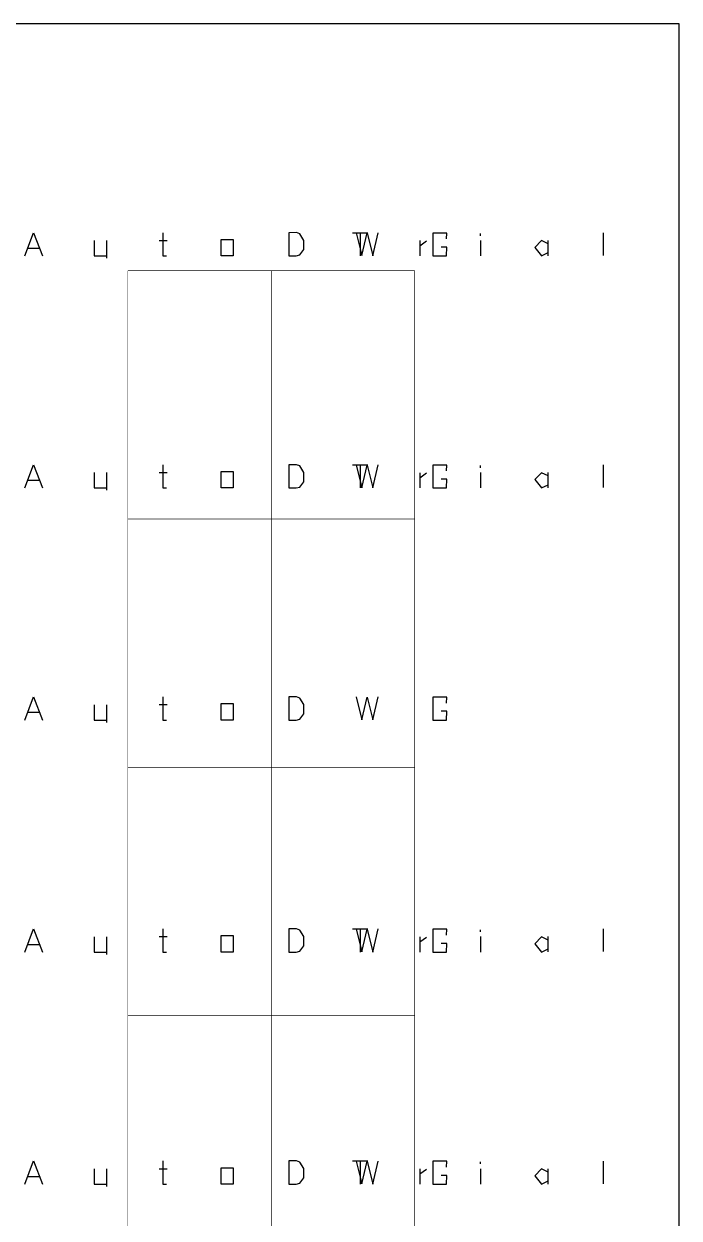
# Model space of a CAD drawing. Extents: x 0 to 595, y -1 to 841.
# Drawn here: x 475.8 to 594.7, y 624.8 to 841.4 of the extents above; entities that cross this region are included whole.
import ezdxf

# ---------------------------------------------------------------- set-up
doc = ezdxf.new("R2010")
doc.units = 0
doc.header["$MEASUREMENT"] = 0
doc.header["$XCLIPFRAME"] = 2
for name, color, linetype in [('at_Entity', 7, 'Continuous'), ('at_Rect', 7, 'Continuous'), ('at_Solid', 7, 'Continuous'), ('at_Text', 7, 'Continuous')]:
    doc.layers.add(name, color=color, linetype=linetype)
picture_1 = doc.add_image_def('image1.jpg', size_in_pixel=(1446, 2048))

msp = doc.modelspace()

# ---------------------------------------------------------------- linework, layer by layer
at = {"color": 28}
for p, q in [((475.98, 799.28), (477.59, 803.48)), ((477.59, 803.48), (479.19, 799.28)), ((501.02, 803.48), (501.02, 799.28)), ((523.87, 803.48), (523.86, 799.28)), ((525.25, 803.5), (523.87, 803.48)), ((525.88, 803.27), (525.25, 803.5)), ((536.11, 803.46), (537.11, 799.33)), ((537.11, 799.33), (538.1, 803.44)), ((538.1, 803.44), (539.1, 799.28)), ((539.1, 799.28), (540.1, 803.46)), ((552.54, 803.42), (550, 803.42)), ((550, 803.42), (550, 799.28)), ((552.51, 802.36), (552.54, 803.42)), ((488.6, 802.06), (488.6, 799.28)), ((490.81, 802.06), (490.81, 798.86)), ((500.4, 802.08), (501.83, 802.08)), ((511.63, 802.26), (513.8, 802.26)), ((511.63, 799.28), (511.63, 802.26)), ((513.8, 802.26), (513.8, 799.28)), ((526.61, 802.09), (525.88, 803.27)), ((526.59, 800.42), (526.61, 802.09)), ((476.57, 800.68), (478.58, 800.68)), ((488.6, 799.28), (490.81, 799.28)), ((501.02, 799.28), (501.68, 799.28)), ((513.8, 799.28), (511.63, 799.28)), ((523.86, 799.28), (525.22, 799.28)), ((525.22, 799.28), (525.86, 799.45)), ((525.86, 799.45), (526.59, 800.42)), ((550, 799.28), (552.51, 799.28)), ((552.54, 800.85), (551.53, 800.85)), ((552.51, 799.28), (552.54, 800.85)), ((475.98, 673.04), (477.59, 677.25)), ((477.59, 677.25), (479.19, 673.04)), ((488.6, 675.83), (488.6, 673.04)), ((490.81, 675.83), (490.81, 672.62)), ((500.4, 675.84), (501.83, 675.84)), ((501.02, 677.25), (501.02, 673.04)), ((511.63, 676.03), (513.8, 676.03)), ((511.63, 673.04), (511.63, 676.03)), ((513.8, 676.03), (513.8, 673.04)), ((523.87, 677.25), (523.86, 673.04)), ((525.25, 677.27), (523.87, 677.25)), ((525.88, 677.04), (525.25, 677.27)), ((526.61, 675.86), (525.88, 677.04)), ((526.59, 674.19), (526.61, 675.86)), ((536.11, 677.23), (537.11, 673.1)), ((537.11, 673.1), (538.1, 677.21)), ((538.1, 677.21), (539.1, 673.05)), ((539.1, 673.05), (540.1, 677.23)), ((552.54, 677.19), (550, 677.19)), ((550, 677.19), (550, 673.04)), ((552.51, 676.12), (552.54, 677.19)), ((476.57, 674.44), (478.58, 674.44)), ((525.86, 673.21), (526.59, 674.19)), ((552.54, 674.62), (551.53, 674.62)), ((552.51, 673.04), (552.54, 674.62)), ((488.6, 673.04), (490.81, 673.04)), ((501.02, 673.04), (501.68, 673.04)), ((513.8, 673.04), (511.63, 673.04)), ((523.86, 673.04), (525.22, 673.04)), ((525.22, 673.04), (525.86, 673.21)), ((550, 673.04), (552.51, 673.04))]:
    msp.add_line(p, q, dxfattribs=at)
at = {"layer": 'at_Entity', "color": 28}
for p, q in [((535.45, 761.41), (538.23, 761.41)), ((536.83, 761.41), (536.83, 757.2)), ((558.68, 760.88), (558.68, 761.25)), ((580.92, 761.39), (580.91, 757.28)), ((547.64, 759.97), (547.64, 757.2)), ((547.67, 759.04), (548.85, 759.93)), ((558.67, 759.99), (558.67, 757.2)), ((569.74, 759.97), (568.48, 758.72)), ((568.48, 758.72), (569.71, 757.2)), ((570.91, 759.38), (569.74, 759.97)), ((570.89, 759.99), (570.89, 757.22)), ((569.71, 757.2), (570.91, 757.8)), ((535.45, 635.17), (538.23, 635.17)), ((536.83, 635.17), (536.83, 630.97)), ((558.68, 634.64), (558.68, 635.02)), ((580.92, 635.16), (580.91, 631.05)), ((547.64, 633.74), (547.64, 630.97)), ((547.67, 632.81), (548.85, 633.7)), ((558.67, 633.76), (558.67, 630.97)), ((569.74, 633.74), (568.48, 632.48)), ((568.48, 632.48), (569.71, 630.97)), ((570.91, 633.15), (569.74, 633.74)), ((570.89, 633.76), (570.89, 630.99)), ((569.71, 630.97), (570.91, 631.57))]:
    msp.add_line(p, q, dxfattribs=at)
at = {"layer": 'at_Entity', "color": 7}
for points in [[(494.7, 796.61, 0.0822, 0.0822, 0), (494.7, 751.58, 0.0822, 0.0822, 0)], [(494.7, 796.61, 0.0822, 0.0822, 0), (494.7, 751.58, 0.0822, 0.0822, 0)], [(494.7, 796.61, 0.0822, 0.0822, 0), (494.7, 751.58, 0.0822, 0.0822, 0)], [(494.7, 796.61, 0.0822, 0.0822, 0), (494.7, 751.58, 0.0822, 0.0822, 0)], [(494.7, 796.61, 0.0822, 0.0822, 0), (494.7, 751.58, 0.0822, 0.0822, 0)], [(494.7, 796.61, 0.0822, 0.0822, 0), (494.7, 751.58, 0.0822, 0.0822, 0)], [(494.7, 796.61, 0.0822, 0.0822, 0), (494.7, 751.58, 0.0822, 0.0822, 0)], [(494.7, 796.61, 0.0822, 0.0822, 0), (494.7, 751.58, 0.0822, 0.0822, 0)], [(494.7, 796.61, 0.0822, 0.0822, 0), (494.7, 751.58, 0.0822, 0.0822, 0)], [(494.7, 796.61, 0.0822, 0.0822, 0), (494.7, 751.58, 0.0822, 0.0822, 0)], [(494.7, 796.61, 0.0822, 0.0822, 0), (494.7, 751.58, 0.0822, 0.0822, 0)], [(494.7, 796.61, 0.0822, 0.0822, 0), (494.7, 751.58, 0.0822, 0.0822, 0)], [(494.7, 796.61, 0.0822, 0.0822, 0), (494.7, 751.58, 0.0822, 0.0822, 0)], [(520.71, 796.61, 0.0822, 0.0822, 0), (494.7, 796.61, 0.0822, 0.0822, 0)], [(520.71, 751.58, 0.0822, 0.0822, 0), (520.71, 796.61, 0.0822, 0.0822, 0)], [(520.71, 796.61, 0.0822, 0.0822, 0), (520.71, 751.58, 0.0822, 0.0822, 0)], [(546.72, 796.61, 0.0822, 0.0822, 0), (520.71, 796.61, 0.0822, 0.0822, 0)], [(546.72, 751.58, 0.0822, 0.0822, 0), (546.72, 796.61, 0.0822, 0.0822, 0)], [(494.7, 751.6, 0.0822, 0.0822, 0), (494.7, 706.55, 0.0822, 0.0822, 0)], [(520.71, 751.6, 0.0822, 0.0822, 0), (494.7, 751.6, 0.0822, 0.0822, 0)], [(494.7, 751.58, 0.0822, 0.0822, 0), (520.71, 751.58, 0.0822, 0.0822, 0)], [(520.71, 706.55, 0.0822, 0.0822, 0), (520.71, 751.6, 0.0822, 0.0822, 0)], [(520.71, 751.6, 0.0822, 0.0822, 0), (520.71, 706.55, 0.0822, 0.0822, 0)], [(546.72, 751.6, 0.0822, 0.0822, 0), (520.71, 751.6, 0.0822, 0.0822, 0)], [(520.71, 751.58, 0.0822, 0.0822, 0), (546.72, 751.58, 0.0822, 0.0822, 0)], [(546.72, 706.55, 0.0822, 0.0822, 0), (546.72, 751.6, 0.0822, 0.0822, 0)], [(494.7, 706.55, 0.0822, 0.0822, 0), (520.71, 706.55, 0.0822, 0.0822, 0)], [(494.7, 706.55, 0.0822, 0.0822, 0), (494.7, 661.52, 0.0822, 0.0822, 0)], [(520.71, 706.55, 0.0822, 0.0822, 0), (494.7, 706.55, 0.0822, 0.0822, 0)], [(520.71, 661.52, 0.0822, 0.0822, 0), (520.71, 706.55, 0.0822, 0.0822, 0)], [(520.71, 706.55, 0.0822, 0.0822, 0), (546.72, 706.55, 0.0822, 0.0822, 0)], [(520.71, 706.55, 0.0822, 0.0822, 0), (520.71, 661.52, 0.0822, 0.0822, 0)], [(546.72, 706.55, 0.0822, 0.0822, 0), (520.71, 706.55, 0.0822, 0.0822, 0)], [(546.72, 661.52, 0.0822, 0.0822, 0), (546.72, 706.55, 0.0822, 0.0822, 0)], [(494.7, 661.52, 0.0822, 0.0822, 0), (520.71, 661.52, 0.0822, 0.0822, 0)], [(494.7, 661.52, 0.0822, 0.0822, 0), (494.7, 616.49, 0.0822, 0.0822, 0)], [(520.71, 661.52, 0.0822, 0.0822, 0), (494.7, 661.52, 0.0822, 0.0822, 0)], [(520.71, 616.49, 0.0822, 0.0822, 0), (520.71, 661.52, 0.0822, 0.0822, 0)], [(520.71, 661.52, 0.0822, 0.0822, 0), (546.72, 661.52, 0.0822, 0.0822, 0)], [(520.71, 661.52, 0.0822, 0.0822, 0), (520.71, 616.49, 0.0822, 0.0822, 0)], [(546.72, 661.52, 0.0822, 0.0822, 0), (520.71, 661.52, 0.0822, 0.0822, 0)], [(546.72, 616.49, 0.0822, 0.0822, 0), (546.72, 661.52, 0.0822, 0.0822, 0)]]:
    msp.add_lwpolyline(points, format="xyseb", dxfattribs=at)
at = {"layer": 'at_Rect', "color": 28}
for p, q in [((535.45, 803.48), (538.23, 803.48)), ((536.83, 803.48), (536.83, 799.28)), ((580.92, 803.47), (580.91, 799.36)), ((547.64, 802.05), (547.64, 799.28)), ((547.67, 801.12), (548.85, 802.01)), ((558.67, 802.07), (558.67, 799.28)), ((558.68, 802.95), (558.68, 803.33)), ((569.74, 802.05), (568.48, 800.79)), ((570.91, 801.46), (569.74, 802.05)), ((570.89, 802.07), (570.89, 799.3)), ((568.48, 800.79), (569.71, 799.28)), ((569.71, 799.28), (570.91, 799.88)), ((535.45, 677.25), (538.23, 677.25)), ((536.83, 677.25), (536.83, 673.04)), ((547.64, 675.82), (547.64, 673.04)), ((547.67, 674.89), (548.85, 675.77)), ((558.67, 675.84), (558.67, 673.04)), ((558.68, 676.72), (558.68, 677.1)), ((569.74, 675.82), (568.48, 674.56)), ((570.91, 675.23), (569.74, 675.82)), ((570.89, 675.84), (570.89, 673.07)), ((580.92, 677.24), (580.91, 673.13)), ((568.48, 674.56), (569.71, 673.04)), ((569.71, 673.04), (570.91, 673.64))]:
    msp.add_line(p, q, dxfattribs=at)
at = {"layer": 'at_Solid', "color": 28}
for p, q in [((475.98, 715.12), (477.59, 719.33)), ((477.59, 719.33), (479.19, 715.12)), ((501.02, 719.33), (501.02, 715.12)), ((523.87, 719.33), (523.86, 715.12)), ((525.25, 719.34), (523.87, 719.33)), ((525.88, 719.11), (525.25, 719.34)), ((526.61, 717.94), (525.88, 719.11)), ((536.11, 719.31), (537.11, 715.17)), ((537.11, 715.17), (538.1, 719.28)), ((538.1, 719.28), (539.1, 715.13)), ((539.1, 715.13), (540.1, 719.31)), ((552.54, 719.27), (550, 719.27)), ((550, 719.27), (550, 715.12)), ((552.51, 718.2), (552.54, 719.27)), ((488.6, 717.9), (488.6, 715.12)), ((490.81, 717.9), (490.81, 714.7)), ((500.4, 717.92), (501.83, 717.92)), ((511.63, 718.11), (513.8, 718.11)), ((511.63, 715.12), (511.63, 718.11)), ((513.8, 718.11), (513.8, 715.12)), ((526.59, 716.26), (526.61, 717.94)), ((476.57, 716.52), (478.58, 716.52)), ((488.6, 715.12), (490.81, 715.12)), ((501.02, 715.12), (501.68, 715.12)), ((513.8, 715.12), (511.63, 715.12)), ((523.86, 715.12), (525.22, 715.12)), ((525.22, 715.12), (525.86, 715.29)), ((525.86, 715.29), (526.59, 716.26)), ((550, 715.12), (552.51, 715.12)), ((552.54, 716.7), (551.53, 716.7)), ((552.51, 715.12), (552.54, 716.7))]:
    msp.add_line(p, q, dxfattribs=at)
at = {"layer": 'at_Text', "color": 28}
for p, q in [((475.98, 757.2), (477.59, 761.41)), ((477.59, 761.41), (479.19, 757.2)), ((501.02, 761.41), (501.02, 757.2)), ((511.63, 760.18), (513.8, 760.18)), ((511.63, 757.2), (511.63, 760.18)), ((513.8, 760.18), (513.8, 757.2)), ((523.87, 761.41), (523.86, 757.2)), ((525.25, 761.42), (523.87, 761.41)), ((525.88, 761.19), (525.25, 761.42)), ((526.61, 760.02), (525.88, 761.19)), ((536.11, 761.38), (537.11, 757.25)), ((537.11, 757.25), (538.1, 761.36)), ((538.1, 761.36), (539.1, 757.2)), ((539.1, 757.2), (540.1, 761.38)), ((552.54, 761.34), (550, 761.34)), ((550, 761.34), (550, 757.2)), ((552.51, 760.28), (552.54, 761.34)), ((476.57, 758.6), (478.58, 758.6)), ((488.6, 759.98), (488.6, 757.2)), ((490.81, 759.98), (490.81, 756.78)), ((500.4, 760), (501.83, 760)), ((525.86, 757.37), (526.59, 758.34)), ((526.59, 758.34), (526.61, 760.02)), ((552.54, 758.78), (551.53, 758.78)), ((552.51, 757.2), (552.54, 758.78)), ((488.6, 757.2), (490.81, 757.2)), ((501.02, 757.2), (501.68, 757.2)), ((513.8, 757.2), (511.63, 757.2)), ((523.86, 757.2), (525.22, 757.2)), ((525.22, 757.2), (525.86, 757.37)), ((550, 757.2), (552.51, 757.2)), ((475.98, 630.97), (477.59, 635.17)), ((477.59, 635.17), (479.19, 630.97)), ((501.02, 635.17), (501.02, 630.97)), ((523.87, 635.17), (523.86, 630.97)), ((525.25, 635.19), (523.87, 635.17)), ((525.88, 634.96), (525.25, 635.19)), ((526.61, 633.79), (525.88, 634.96)), ((536.11, 635.15), (537.11, 631.02)), ((537.11, 631.02), (538.1, 635.13)), ((538.1, 635.13), (539.1, 630.97)), ((539.1, 630.97), (540.1, 635.15)), ((552.54, 635.11), (550, 635.11)), ((550, 635.11), (550, 630.97)), ((552.51, 634.05), (552.54, 635.11)), ((476.57, 632.37), (478.58, 632.37)), ((488.6, 633.75), (488.6, 630.97)), ((490.81, 633.75), (490.81, 630.55)), ((500.4, 633.77), (501.83, 633.77)), ((511.63, 633.95), (513.8, 633.95)), ((511.63, 630.97), (511.63, 633.95)), ((513.8, 633.95), (513.8, 630.97)), ((526.59, 632.11), (526.61, 633.79)), ((552.54, 632.54), (551.53, 632.54)), ((552.51, 630.97), (552.54, 632.54)), ((488.6, 630.97), (490.81, 630.97)), ((501.02, 630.97), (501.68, 630.97)), ((513.8, 630.97), (511.63, 630.97)), ((523.86, 630.97), (525.22, 630.97)), ((525.22, 630.97), (525.86, 631.14)), ((525.86, 631.14), (526.59, 632.11)), ((550, 630.97), (552.51, 630.97))]:
    msp.add_line(p, q, dxfattribs=at)

# ---------------------------------------------------------------- pictures from other files: only their frames are drawn
image = msp.add_image(picture_1, insert=(0, 0.01), size_in_units=(594.46, 841.54))
image.set_boundary_path([(0.026, 2047.983), (1446.026, 2047.983), (1446.026, -0.017), (0.026, -0.017), (0.026, 2047.983)])

doc.saveas('drawing.dxf')
